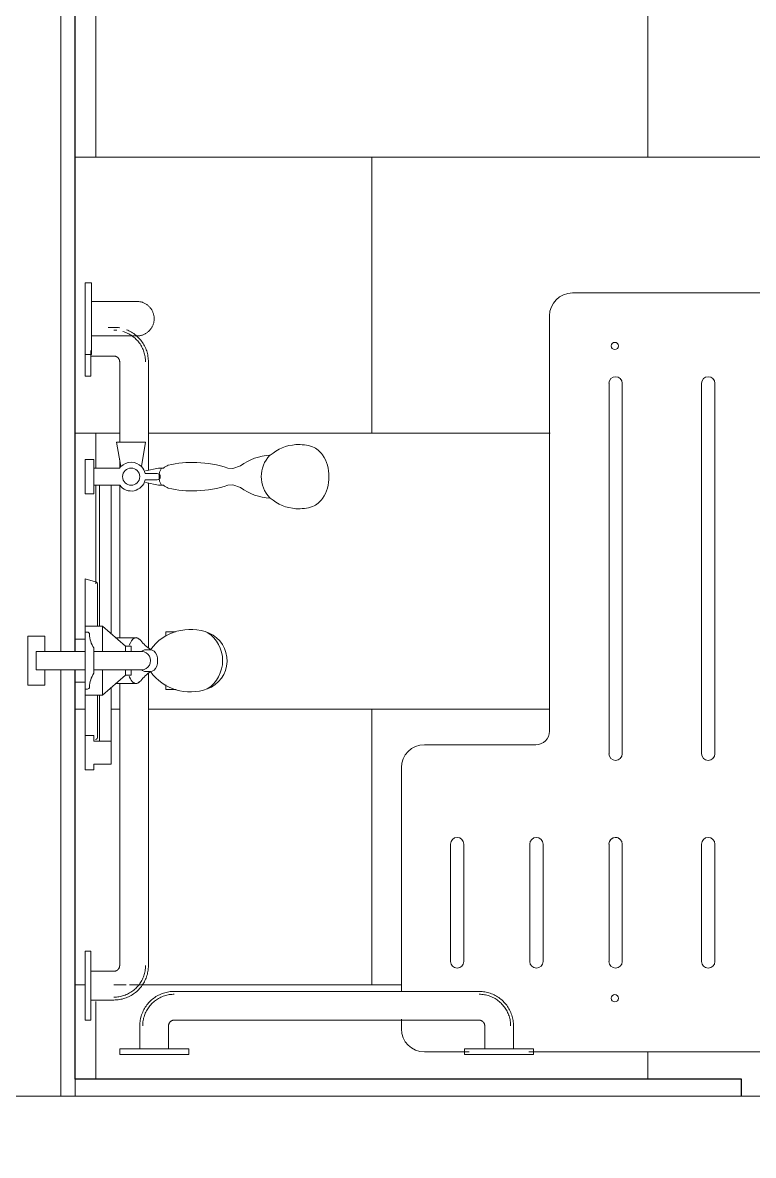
# Model space of a CAD drawing. Header units: inches. Extents: x 20008 to 27263, y -26025 to -19005.
# Drawn here: x 25305.48 to 25337.26, y -22789.87 to -22740.62 of the extents above; entities that cross this region are included whole.
import ezdxf

# ---------------------------------------------------------------- set-up
doc = ezdxf.new("R2010")
doc.units = ezdxf.units.IN
doc.header["$MEASUREMENT"] = 0
for name, color, linetype, lineweight in [('A-FLOR-PATT', 8, 'Continuous', 9), ('A-GENM', 13, 'Continuous', 9), ('A-WALL', 113, 'Continuous', 9), ('I-WALL', 2, 'Continuous', 9), ('P-SANR-FIXT', 6, 'Continuous', 9), ('Q-SPCQ', 91, 'Continuous', 9), ('S-BEAM', 12, 'Continuous', 9)]:
    doc.layers.add(name, color=color, linetype=linetype, lineweight=lineweight)

# ---------------------------------------------------------------- blocks, each defined once
blk = doc.blocks.new('Shower_Seat-Retractable-Frost_Products_LTD_-Handicap-_975L_M_ - Steel-Stainless-110062-Site Plan - Phase 1')
at = {"layer": 'Q-SPCQ', "color": 10, "lineweight": 13}
for p, q in [((25342.541, -22752.371), (25329.393, -22752.371)), ((25342.791, -22758.579), (25342.791, -22752.62)), ((25328.396, -22753.369), (25328.396, -22771.425)), ((25330.981, -22756.3), (25330.981, -22772.407)), ((25331.558, -22772.407), (25331.558, -22756.3)), ((25335.007, -22756.3), (25335.007, -22772.407)), ((25335.585, -22772.407), (25335.585, -22756.3)), ((25339.034, -22756.3), (25339.034, -22772.407)), ((25339.612, -22772.407), (25339.612, -22756.3)), ((25344.203, -22757.585), (25344.025, -22757.585)), ((25344.025, -22757.585), (25344.025, -22758.579)), ((25342.791, -22758.579), (25342.791, -22759.579)), ((25344.025, -22758.579), (25342.791, -22758.579)), ((25342.791, -22759.579), (25344.025, -22759.579)), ((25342.791, -22764.556), (25342.791, -22759.579)), ((25344.025, -22759.579), (25344.025, -22760.571)), ((25344.025, -22760.571), (25344.203, -22760.571)), ((25342.791, -22764.487), (25342.791, -22773.202)), ((25343.107, -22771.055), (25343.107, -22766.683)), ((25344.108, -22767.387), (25344.108, -22766.712)), ((25344.197, -22767.379), (25344.108, -22767.387)), ((25344.197, -22770.379), (25344.197, -22767.379)), ((25344.107, -22770.379), (25344.197, -22770.379)), ((25344.107, -22771.055), (25344.107, -22770.379)), ((25327.806, -22772.014), (25322.951, -22772.014)), ((25321.953, -22773.012), (25321.953, -22782.762)), ((25342.791, -22778.036), (25342.791, -22773.202)), ((25324.09, -22776.335), (25324.09, -22781.442)), ((25324.667, -22781.442), (25324.667, -22776.335)), ((25327.535, -22781.442), (25327.535, -22776.335)), ((25328.113, -22776.335), (25328.113, -22781.442)), ((25330.981, -22776.335), (25330.981, -22776.385)), ((25330.981, -22776.335), (25330.981, -22781.442)), ((25331.558, -22781.442), (25331.558, -22776.335)), ((25335.007, -22776.335), (25335.007, -22781.442)), ((25335.585, -22781.442), (25335.585, -22776.335)), ((25339.034, -22776.335), (25339.034, -22781.442)), ((25339.612, -22781.442), (25339.612, -22776.335)), ((25331.558, -22777.217), (25331.558, -22781.442)), ((25344.025, -22777.043), (25344.025, -22778.036)), ((25344.203, -22777.043), (25344.025, -22777.043)), ((25330.981, -22781.442), (25330.981, -22777.487)), ((25342.791, -22778.036), (25342.791, -22779.036)), ((25344.025, -22778.036), (25342.791, -22778.036)), ((25342.791, -22779.036), (25344.025, -22779.036)), ((25342.791, -22785.122), (25342.791, -22779.036)), ((25344.025, -22779.036), (25344.025, -22780.029)), ((25344.025, -22780.029), (25344.203, -22780.029)), ((25321.953, -22783.953), (25321.953, -22784.373)), ((25322.951, -22785.371), (25324.904, -22785.371)), ((25327.502, -22785.371), (25342.541, -22785.371))]:
    blk.add_line(p, q, dxfattribs=at)
for centre, radius, start, end in [((25329.393, -22753.369), 0.998, 90, 180), ((25342.541, -22752.62), 0.249, 0, 90), ((25331.234, -22754.676), 0.157, 90, 270), ((25331.234, -22754.676), 0.157, 270, 90), ((25339.288, -22754.676), 0.157, 90, 270), ((25339.288, -22754.676), 0.157, 270, 90), ((25331.269, -22756.3), 0.289, 0, 180), ((25335.296, -22756.3), 0.289, 0, 180), ((25339.323, -22756.3), 0.289, 0, 180), ((25341.818, -22766.399), 2.092, 57.8406, 62.567), ((25341.685, -22766.712), 2.424, 0, 62.8489), ((25341.754, -22766.683), 1.353, 0, 40), ((25341.656, -22771.026), 1.452, 321.4199, 358.8453), ((25341.638, -22771.018), 2.469, 297.8217, 359.1458), ((25327.806, -22771.425), 0.589, 270, 0), ((25322.951, -22773.012), 0.998, 90, 180), ((25331.268, -22772.407), 0.288, 180, 0), ((25335.296, -22772.407), 0.288, 180, 0), ((25339.323, -22772.407), 0.289, 180, 0), ((25341.921, -22771.671), 1.773, 299.5044, 304.7548), ((25324.379, -22776.335), 0.289, 0, 180), ((25327.824, -22776.335), 0.289, 0, 180), ((25331.269, -22776.335), 0.289, 40.7863, 180), ((25331.269, -22776.335), 0.289, 0, 180), ((25335.296, -22776.335), 0.289, 0, 180), ((25339.323, -22776.335), 0.289, 0, 180), ((25324.379, -22781.442), 0.289, 180, 0), ((25327.824, -22781.442), 0.289, 180, 0), ((25331.269, -22781.442), 0.289, 180, 0), ((25331.269, -22781.442), 0.289, 180, 0), ((25335.296, -22781.442), 0.289, 180, 0), ((25339.323, -22781.442), 0.289, 180, 0), ((25331.234, -22783.04), 0.157, 90, 270), ((25331.234, -22783.04), 0.157, 270, 90), ((25339.288, -22783.04), 0.157, 90, 270), ((25339.288, -22783.04), 0.157, 270, 90), ((25322.951, -22784.373), 0.998, 180, 270), ((25342.541, -22785.122), 0.249, 270, 0)]:
    blk.add_arc(centre, radius, start, end, dxfattribs=at)
blk = doc.blocks.new('Parametric_ADA_Grab_Bar_-_2_Piece_3744 - Parametric_ADA_Grab_Bar_-_2_Piece_3744 2-122809-Site Plan - Phase 1')
at = {"layer": 'A-GENM', "color": 7}
for p, q in [((1.25, 32.156), (1, 32.156)), ((0, 30.031), (0, 31.143)), ((0.25, 31.143), (0.25, 30.031)), ((0.25, 30.906), (1.25, 30.906)), ((1.5, 30.656), (1.5, 27.162)), ((2.75, 25.938), (2.75, 30.656)), ((0, 30.232), (0, 30.031)), ((0.25, 30.031), (0.25, 30.232)), ((0, 30.031), (0.25, 30.031)), ((1.5, 26.395), (1.5, 26.037)), ((1.5, 25.287), (1.5, 18.657)), ((2.75, 18.202), (2.75, 25.386)), ((2.75, 4.406), (2.75, 17.122)), ((1.5, 16.667), (1.5, 4.406)), ((0.25, 5.031), (0, 5.031)), ((0, 2.031), (0, 5.031)), ((0, 5.031), (0, 4.83)), ((0.25, 4.83), (0.25, 5.031)), ((0.25, 5.031), (0.25, 2.031)), ((1.25, 4.156), (0.25, 4.156)), ((17.125, 3.281), (3.875, 3.281)), ((0.25, 2.906), (1.25, 2.906)), ((0, 2.232), (0, 2.031)), ((0, 2.031), (0.25, 2.031)), ((0.25, 2.031), (0.25, 2.232)), ((3.875, 2.031), (17.125, 2.031)), ((2.375, 1.781), (2.375, 0.781)), ((3.625, 0.781), (3.625, 1.781)), ((17.375, 1.781), (17.375, 0.781)), ((18.625, 0.781), (18.625, 1.781)), ((1.5, 0.781), (1.5, 0.531)), ((1.5, 0.781), (4.5, 0.781)), ((1.701, 0.781), (1.5, 0.781)), ((1.5, 0.531), (1.701, 0.531)), ((4.5, 0.531), (1.5, 0.531)), ((4.5, 0.781), (4.299, 0.781)), ((4.299, 0.531), (4.5, 0.531)), ((4.5, 0.531), (4.5, 0.781)), ((16.5, 0.781), (16.5, 0.531)), ((16.5, 0.781), (19.5, 0.781)), ((16.701, 0.781), (16.5, 0.781)), ((16.5, 0.531), (16.701, 0.531)), ((19.5, 0.531), (16.5, 0.531)), ((19.5, 0.781), (19.299, 0.781)), ((19.299, 0.531), (19.5, 0.531)), ((19.5, 0.531), (19.5, 0.781))]:
    blk.add_line(p, q, dxfattribs=at)
at = {"layer": 'A-GENM', "color": 7, "flags": 128}
for points in [[(1.505, 32.134), (1.446, 32.143), (1.386, 32.15), (1.326, 32.154), (1.266, 32.156), (1.25, 32.156)], [(1.375, 32.026), (1.32, 32.029), (1.265, 32.031), (1.25, 32.031)], [(2.75, 30.656), (2.749, 30.716), (2.745, 30.776), (2.739, 30.836), (2.731, 30.895), (2.72, 30.954), (2.707, 31.013), (2.692, 31.071), (2.674, 31.128), (2.654, 31.185), (2.632, 31.24), (2.607, 31.295), (2.58, 31.349), (2.552, 31.402), (2.521, 31.453), (2.488, 31.503), (2.453, 31.552), (2.416, 31.599), (2.378, 31.645), (2.337, 31.69), (2.295, 31.732), (2.251, 31.773), (2.206, 31.812), (2.159, 31.85), (2.11, 31.885), (2.06, 31.918), (2.009, 31.95), (1.957, 31.979), (1.904, 32.006), (1.849, 32.031), (1.794, 32.054)], [(2.625, 30.656), (2.624, 30.711), (2.621, 30.766), (2.615, 30.821), (2.607, 30.875), (2.598, 30.929), (2.586, 30.983), (2.571, 31.036), (2.555, 31.089), (2.537, 31.141), (2.516, 31.192), (2.494, 31.242), (2.47, 31.291), (2.443, 31.339), (2.415, 31.387), (2.385, 31.433), (2.353, 31.477), (2.319, 31.521), (2.284, 31.563), (2.247, 31.604), (2.208, 31.643), (2.168, 31.68), (2.126, 31.716), (2.083, 31.75), (2.039, 31.783), (1.993, 31.813), (1.946, 31.842), (1.898, 31.869), (1.849, 31.894), (1.799, 31.917), (1.748, 31.938), (1.697, 31.957), (1.644, 31.974)], [(1.25, 30.906), (1.26, 30.906), (1.27, 30.905), (1.28, 30.904), (1.29, 30.903), (1.3, 30.901), (1.309, 30.899), (1.319, 30.897), (1.329, 30.894), (1.338, 30.89), (1.347, 30.887), (1.356, 30.882), (1.365, 30.878), (1.374, 30.873), (1.383, 30.868), (1.391, 30.863), (1.399, 30.857), (1.407, 30.851), (1.415, 30.844), (1.422, 30.837), (1.429, 30.83), (1.436, 30.823), (1.443, 30.816), (1.449, 30.808), (1.455, 30.8), (1.46, 30.791), (1.466, 30.783), (1.47, 30.774), (1.475, 30.765), (1.479, 30.756), (1.483, 30.747), (1.486, 30.737), (1.49, 30.728), (1.492, 30.718), (1.494, 30.709), (1.496, 30.699), (1.498, 30.689), (1.499, 30.679), (1.5, 30.669), (1.5, 30.659), (1.5, 30.656)], [(1.25, 2.906), (1.31, 2.907), (1.37, 2.911), (1.43, 2.917), (1.489, 2.925), (1.548, 2.936), (1.607, 2.949), (1.665, 2.965), (1.722, 2.982), (1.778, 3.002), (1.834, 3.025), (1.889, 3.049), (1.943, 3.076), (1.995, 3.105), (2.047, 3.135), (2.097, 3.168), (2.146, 3.203), (2.193, 3.24), (2.239, 3.279), (2.283, 3.319), (2.326, 3.361), (2.367, 3.405), (2.406, 3.451), (2.443, 3.498), (2.479, 3.546), (2.512, 3.596), (2.544, 3.647), (2.573, 3.699), (2.6, 3.753), (2.625, 3.807), (2.648, 3.863), (2.669, 3.919), (2.687, 3.976), (2.703, 4.034), (2.717, 4.092), (2.728, 4.151), (2.737, 4.211), (2.744, 4.27), (2.748, 4.33), (2.75, 4.39), (2.75, 4.406)], [(1.5, 4.406), (1.5, 4.396), (1.499, 4.386), (1.498, 4.376), (1.497, 4.366), (1.495, 4.357), (1.493, 4.347), (1.49, 4.337), (1.487, 4.328), (1.484, 4.318), (1.48, 4.309), (1.476, 4.3), (1.472, 4.291), (1.467, 4.282), (1.462, 4.273), (1.456, 4.265), (1.451, 4.257), (1.444, 4.249), (1.438, 4.241), (1.431, 4.234), (1.424, 4.227), (1.417, 4.22), (1.409, 4.214), (1.401, 4.207), (1.393, 4.201), (1.385, 4.196), (1.377, 4.191), (1.368, 4.186), (1.359, 4.181), (1.35, 4.177), (1.341, 4.173), (1.331, 4.17), (1.322, 4.167), (1.312, 4.164), (1.302, 4.162), (1.292, 4.16), (1.283, 4.158), (1.273, 4.157), (1.263, 4.157), (1.253, 4.156), (1.25, 4.156)], [(1.25, 3.031), (1.305, 3.032), (1.36, 3.036), (1.415, 3.041), (1.469, 3.049), (1.523, 3.059), (1.577, 3.071), (1.63, 3.085), (1.683, 3.101), (1.734, 3.119), (1.785, 3.14), (1.836, 3.162), (1.885, 3.187), (1.933, 3.213), (1.98, 3.241), (2.026, 3.271), (2.071, 3.303), (2.115, 3.337), (2.157, 3.373), (2.197, 3.41), (2.236, 3.448), (2.274, 3.488), (2.31, 3.53), (2.344, 3.573), (2.376, 3.618), (2.407, 3.663), (2.436, 3.71), (2.463, 3.758), (2.488, 3.807), (2.511, 3.857), (2.532, 3.908), (2.55, 3.96), (2.567, 4.012), (2.582, 4.065), (2.595, 4.119), (2.605, 4.173), (2.613, 4.227), (2.619, 4.282), (2.623, 4.336), (2.625, 4.391), (2.625, 4.406)], [(3.875, 3.281), (3.815, 3.28), (3.755, 3.276), (3.695, 3.27), (3.636, 3.262), (3.577, 3.251), (3.518, 3.238), (3.46, 3.223), (3.403, 3.205), (3.347, 3.185), (3.291, 3.163), (3.236, 3.138), (3.182, 3.112), (3.13, 3.083), (3.078, 3.052), (3.028, 3.019), (2.979, 2.984), (2.932, 2.948), (2.886, 2.909), (2.842, 2.869), (2.799, 2.826), (2.758, 2.782), (2.719, 2.737), (2.682, 2.69), (2.646, 2.642), (2.613, 2.592), (2.581, 2.541), (2.552, 2.488), (2.525, 2.435), (2.5, 2.38), (2.477, 2.325), (2.456, 2.268), (2.438, 2.211), (2.422, 2.154), (2.408, 2.095), (2.397, 2.036), (2.388, 1.977), (2.381, 1.917), (2.377, 1.857), (2.375, 1.797), (2.375, 1.781)], [(3.875, 3.156), (3.82, 3.155), (3.765, 3.152), (3.71, 3.146), (3.656, 3.139), (3.602, 3.129), (3.548, 3.117), (3.495, 3.103), (3.442, 3.086), (3.391, 3.068), (3.34, 3.048), (3.289, 3.025), (3.24, 3.001), (3.192, 2.975), (3.145, 2.946), (3.099, 2.916), (3.054, 2.884), (3.01, 2.85), (2.968, 2.815), (2.928, 2.778), (2.889, 2.739), (2.851, 2.699), (2.815, 2.657), (2.781, 2.614), (2.749, 2.57), (2.718, 2.524), (2.689, 2.477), (2.662, 2.429), (2.637, 2.38), (2.614, 2.33), (2.593, 2.279), (2.575, 2.228), (2.558, 2.175), (2.543, 2.122), (2.53, 2.069), (2.52, 2.015), (2.512, 1.961), (2.506, 1.906), (2.502, 1.851), (2.5, 1.796), (2.5, 1.781)], [(18.625, 1.781), (18.624, 1.841), (18.62, 1.901), (18.614, 1.961), (18.606, 2.02), (18.595, 2.079), (18.582, 2.138), (18.567, 2.196), (18.549, 2.253), (18.529, 2.31), (18.507, 2.365), (18.482, 2.42), (18.455, 2.474), (18.427, 2.527), (18.396, 2.578), (18.363, 2.628), (18.328, 2.677), (18.291, 2.724), (18.253, 2.77), (18.212, 2.815), (18.17, 2.857), (18.126, 2.898), (18.081, 2.937), (18.034, 2.975), (17.985, 3.01), (17.935, 3.043), (17.884, 3.075), (17.832, 3.104), (17.779, 3.131), (17.724, 3.156), (17.669, 3.179), (17.612, 3.2), (17.555, 3.218), (17.497, 3.234), (17.439, 3.248), (17.38, 3.259), (17.321, 3.268), (17.261, 3.275), (17.201, 3.279), (17.141, 3.281), (17.125, 3.281)], [(18.5, 1.781), (18.499, 1.836), (18.496, 1.891), (18.49, 1.946), (18.482, 2), (18.473, 2.054), (18.461, 2.108), (18.446, 2.161), (18.43, 2.214), (18.412, 2.266), (18.391, 2.317), (18.369, 2.367), (18.345, 2.416), (18.318, 2.464), (18.29, 2.512), (18.26, 2.558), (18.228, 2.602), (18.194, 2.646), (18.159, 2.688), (18.122, 2.729), (18.083, 2.768), (18.043, 2.805), (18.001, 2.841), (17.958, 2.875), (17.914, 2.908), (17.868, 2.938), (17.821, 2.967), (17.773, 2.994), (17.724, 3.019), (17.674, 3.042), (17.623, 3.063), (17.572, 3.082), (17.519, 3.099), (17.466, 3.113), (17.413, 3.126), (17.359, 3.136), (17.304, 3.145), (17.25, 3.151), (17.195, 3.154), (17.14, 3.156), (17.125, 3.156)], [(3.625, 1.781), (3.625, 1.791), (3.626, 1.801), (3.627, 1.811), (3.628, 1.821), (3.63, 1.831), (3.632, 1.841), (3.635, 1.85), (3.638, 1.86), (3.641, 1.869), (3.645, 1.879), (3.649, 1.888), (3.653, 1.897), (3.658, 1.905), (3.663, 1.914), (3.669, 1.922), (3.674, 1.931), (3.681, 1.938), (3.687, 1.946), (3.694, 1.953), (3.701, 1.961), (3.708, 1.967), (3.716, 1.974), (3.724, 1.98), (3.732, 1.986), (3.74, 1.992), (3.748, 1.997), (3.757, 2.002), (3.766, 2.006), (3.775, 2.01), (3.784, 2.014), (3.794, 2.018), (3.803, 2.021), (3.813, 2.023), (3.823, 2.026), (3.833, 2.028), (3.842, 2.029), (3.852, 2.03), (3.862, 2.031), (3.872, 2.031), (3.875, 2.031)], [(17.125, 2.031), (17.135, 2.031), (17.145, 2.03), (17.155, 2.029), (17.165, 2.028), (17.175, 2.026), (17.184, 2.024), (17.194, 2.022), (17.204, 2.019), (17.213, 2.015), (17.222, 2.012), (17.231, 2.007), (17.24, 2.003), (17.249, 1.998), (17.258, 1.993), (17.266, 1.988), (17.274, 1.982), (17.282, 1.976), (17.29, 1.969), (17.297, 1.962), (17.304, 1.955), (17.311, 1.948), (17.318, 1.941), (17.324, 1.933), (17.33, 1.925), (17.335, 1.916), (17.341, 1.908), (17.345, 1.899), (17.35, 1.89), (17.354, 1.881), (17.358, 1.872), (17.361, 1.862), (17.365, 1.853), (17.367, 1.843), (17.369, 1.834), (17.371, 1.824), (17.373, 1.814), (17.374, 1.804), (17.375, 1.794), (17.375, 1.784), (17.375, 1.781)]]:
    blk.add_lwpolyline(points, dxfattribs=at)
blk = doc.blocks.new('817_Grab_Bars - 8170-001180-25756-Site Plan - Phase 1')
at = {"layer": 'Q-SPCQ', "color": 7}
for p, q in [((25461.765, -22690.303), (25461.765, -22691.022)), ((25461.765, -22690.303), (25461.765, -22691.022)), ((25463.265, -22691.022), (25463.265, -22690.303)), ((25463.265, -22691.022), (25463.265, -22690.303)), ((25460.953, -22691.022), (25460.953, -22691.303)), ((25460.953, -22691.022), (25460.953, -22691.303)), ((25460.953, -22691.022), (25464.078, -22691.022)), ((25461.162, -22691.022), (25460.953, -22691.022)), ((25460.953, -22691.022), (25461.162, -22691.022)), ((25461.162, -22691.022), (25460.953, -22691.022)), ((25464.078, -22691.022), (25463.868, -22691.022)), ((25463.868, -22691.022), (25464.078, -22691.022)), ((25464.078, -22691.022), (25463.868, -22691.022)), ((25464.078, -22691.303), (25464.078, -22691.022)), ((25464.078, -22691.303), (25464.078, -22691.022)), ((25464.078, -22691.303), (25460.953, -22691.303)), ((25460.953, -22691.303), (25461.162, -22691.303)), ((25461.162, -22691.303), (25460.953, -22691.303)), ((25460.953, -22691.303), (25461.162, -22691.303)), ((25463.868, -22691.303), (25464.078, -22691.303)), ((25464.078, -22691.303), (25463.868, -22691.303)), ((25463.868, -22691.303), (25464.078, -22691.303))]:
    blk.add_line(p, q, dxfattribs=at)
at = {"layer": 'Q-SPCQ', "color": 7, "flags": 128}
for points in [[(25461.765, -22689.053), (25461.766, -22689.023), (25461.768, -22688.993), (25461.771, -22688.963), (25461.775, -22688.933), (25461.78, -22688.904), (25461.787, -22688.875), (25461.794, -22688.846), (25461.803, -22688.817), (25461.813, -22688.789), (25461.824, -22688.761), (25461.837, -22688.733), (25461.85, -22688.706), (25461.864, -22688.68), (25461.88, -22688.654), (25461.896, -22688.629), (25461.914, -22688.605), (25461.932, -22688.581), (25461.951, -22688.558), (25461.972, -22688.536), (25461.993, -22688.515), (25462.015, -22688.494), (25462.037, -22688.475), (25462.061, -22688.456), (25462.085, -22688.438), (25462.11, -22688.422), (25462.136, -22688.406), (25462.162, -22688.391), (25462.188, -22688.378), (25462.216, -22688.365), (25462.243, -22688.354), (25462.272, -22688.343), (25462.3, -22688.334), (25462.329, -22688.326), (25462.358, -22688.319), (25462.388, -22688.314), (25462.417, -22688.309), (25462.447, -22688.306), (25462.477, -22688.304), (25462.507, -22688.303), (25462.515, -22688.303)], [(25462.515, -22688.303), (25462.545, -22688.303), (25462.575, -22688.305), (25462.605, -22688.308), (25462.635, -22688.312), (25462.664, -22688.318), (25462.694, -22688.324), (25462.722, -22688.332), (25462.751, -22688.341), (25462.779, -22688.351), (25462.807, -22688.362), (25462.835, -22688.374), (25462.862, -22688.388), (25462.888, -22688.402), (25462.914, -22688.417), (25462.939, -22688.434), (25462.963, -22688.451), (25462.987, -22688.47), (25463.01, -22688.489), (25463.032, -22688.509), (25463.053, -22688.53), (25463.074, -22688.552), (25463.093, -22688.575), (25463.112, -22688.598), (25463.13, -22688.623), (25463.146, -22688.648), (25463.162, -22688.673), (25463.177, -22688.699), (25463.19, -22688.726), (25463.203, -22688.753), (25463.214, -22688.781), (25463.225, -22688.809), (25463.234, -22688.838), (25463.242, -22688.867), (25463.249, -22688.896), (25463.254, -22688.925), (25463.259, -22688.955), (25463.262, -22688.985), (25463.264, -22689.015), (25463.265, -22689.045), (25463.265, -22689.053)], [(25461.765, -22689.053), (25461.765, -22689.054), (25461.765, -22689.057), (25461.765, -22689.062), (25461.765, -22689.069), (25461.765, -22689.078), (25461.765, -22689.089), (25461.765, -22689.101), (25461.765, -22689.116), (25461.765, -22689.133), (25461.765, -22689.151), (25461.765, -22689.172), (25461.765, -22689.194), (25461.765, -22689.218), (25461.765, -22689.244), (25461.765, -22689.271), (25461.765, -22689.3), (25461.765, -22689.331), (25461.765, -22689.363), (25461.765, -22689.397), (25461.765, -22689.432), (25461.765, -22689.468), (25461.765, -22689.506), (25461.765, -22689.546), (25461.765, -22689.586), (25461.765, -22689.627), (25461.765, -22689.67), (25461.765, -22689.714), (25461.765, -22689.758), (25461.765, -22689.804), (25461.765, -22689.85), (25461.765, -22689.897), (25461.765, -22689.944), (25461.765, -22689.993), (25461.765, -22690.041), (25461.765, -22690.09), (25461.765, -22690.14), (25461.765, -22690.189), (25461.765, -22690.239), (25461.765, -22690.289), (25461.765, -22690.303)], [(25461.765, -22690.303), (25461.765, -22690.253), (25461.765, -22690.203), (25461.765, -22690.153), (25461.765, -22690.104), (25461.765, -22690.054), (25461.765, -22690.006), (25461.765, -22689.957), (25461.765, -22689.91), (25461.765, -22689.862), (25461.765, -22689.816), (25461.765, -22689.77), (25461.765, -22689.726), (25461.765, -22689.682), (25461.765, -22689.639), (25461.765, -22689.597), (25461.765, -22689.556), (25461.765, -22689.517), (25461.765, -22689.479), (25461.765, -22689.442), (25461.765, -22689.406), (25461.765, -22689.372), (25461.765, -22689.339), (25461.765, -22689.308), (25461.765, -22689.279), (25461.765, -22689.251), (25461.765, -22689.225), (25461.765, -22689.2), (25461.765, -22689.178), (25461.765, -22689.157), (25461.765, -22689.138), (25461.765, -22689.121), (25461.765, -22689.105), (25461.765, -22689.092), (25461.765, -22689.08), (25461.765, -22689.071), (25461.765, -22689.063), (25461.765, -22689.058), (25461.765, -22689.054), (25461.765, -22689.053)], [(25463.265, -22690.303), (25463.265, -22690.253), (25463.265, -22690.203), (25463.265, -22690.153), (25463.265, -22690.104), (25463.265, -22690.054), (25463.265, -22690.006), (25463.265, -22689.957), (25463.265, -22689.91), (25463.265, -22689.862), (25463.265, -22689.816), (25463.265, -22689.77), (25463.265, -22689.726), (25463.265, -22689.682), (25463.265, -22689.639), (25463.265, -22689.597), (25463.265, -22689.556), (25463.265, -22689.517), (25463.265, -22689.479), (25463.265, -22689.442), (25463.265, -22689.406), (25463.265, -22689.372), (25463.265, -22689.339), (25463.265, -22689.308), (25463.265, -22689.279), (25463.265, -22689.251), (25463.265, -22689.225), (25463.265, -22689.2), (25463.265, -22689.178), (25463.265, -22689.157), (25463.265, -22689.138), (25463.265, -22689.121), (25463.265, -22689.105), (25463.265, -22689.092), (25463.265, -22689.08), (25463.265, -22689.071), (25463.265, -22689.063), (25463.265, -22689.058), (25463.265, -22689.054), (25463.265, -22689.053)], [(25463.265, -22689.053), (25463.265, -22689.054), (25463.265, -22689.057), (25463.265, -22689.062), (25463.265, -22689.069), (25463.265, -22689.078), (25463.265, -22689.089), (25463.265, -22689.101), (25463.265, -22689.116), (25463.265, -22689.133), (25463.265, -22689.151), (25463.265, -22689.172), (25463.265, -22689.194), (25463.265, -22689.218), (25463.265, -22689.244), (25463.265, -22689.271), (25463.265, -22689.3), (25463.265, -22689.331), (25463.265, -22689.363), (25463.265, -22689.397), (25463.265, -22689.432), (25463.265, -22689.468), (25463.265, -22689.506), (25463.265, -22689.546), (25463.265, -22689.586), (25463.265, -22689.627), (25463.265, -22689.67), (25463.265, -22689.714), (25463.265, -22689.758), (25463.265, -22689.804), (25463.265, -22689.85), (25463.265, -22689.897), (25463.265, -22689.944), (25463.265, -22689.993), (25463.265, -22690.041), (25463.265, -22690.09), (25463.265, -22690.14), (25463.265, -22690.189), (25463.265, -22690.239), (25463.265, -22690.289), (25463.265, -22690.303)]]:
    blk.add_lwpolyline(points, dxfattribs=at)
blk = doc.blocks.new('Shower-Unit-Zurn-Z7301-SS-MT-DV2P-HW - Z7301-SS-MT-DV2P-HW-234739-Site Plan - Phase 1')
at = {"layer": 'A-GENM', "color": 7}
for p, q in [((1.063, 2.5), (-1.062, 2.5)), ((-1.062, 2.5), (-1.062, 1.75)), ((1.063, 1.75), (1.063, 2.5)), ((-1.062, 1.75), (-0.4, 1.75)), ((0.4, 1.75), (1.063, 1.75)), ((-1.238, 0), (-1.5, 0)), ((-1.5, 0), (-1.5, -0.75)), ((1.5, 0), (1.238, 0)), ((1.5, -0.75), (1.5, 0)), ((-1.5, -0.75), (-0.4, -0.75)), ((-1.5, -0.75), (-0.625, -1.75)), ((0.4, -0.75), (1.5, -0.75)), ((0.625, -1.75), (1.5, -0.75)), ((-0.625, -1.75), (-0.4, -1.75)), ((-0.625, -1.75), (-0.625, -2)), ((0.4, -1.75), (0.625, -1.75)), ((0.625, -2), (0.625, -1.75)), ((-0.625, -2), (-0.4, -2)), ((0.4, -2), (0.625, -2)), ((-1.052, -3.5), (-1.25, -3.5)), ((-1.25, -3.5), (-1.25, -3.959)), ((1.25, -3.5), (1.065, -3.5)), ((1.25, -3.921), (1.25, -3.5))]:
    blk.add_line(p, q, dxfattribs=at)
at = {"layer": 'A-GENM'}
for p, q in [((-4.75, 0), (-4.75, -0.375)), ((-3.25, 0), (-4.75, 0)), ((-4.75, -0.375), (-4.5, -0.375)), ((-4.5, -0.375), (-4.5, -1.125)), ((-3.5, -1.125), (-3.5, -0.375)), ((-3.5, -0.375), (-3.25, -0.375)), ((-3.25, -0.375), (-3.25, 0)), ((8.75, 0), (7.25, 0)), ((7.25, 0), (7.25, -0.375)), ((7.25, -0.375), (7.625, -0.375)), ((7.625, -0.375), (8.375, -0.375)), ((7.625, -0.375), (7.625, -1.5)), ((8.375, -1.5), (8.375, -0.375)), ((8.375, -0.375), (8.75, -0.375)), ((8.75, -0.375), (8.75, 0)), ((-1.5, -0.625), (-3.5, -0.625)), ((7.625, -0.625), (1.5, -0.625)), ((-4.5, -1.125), (-3.5, -1.125)), ((-3.5, -1.125), (-1.172, -1.125)), ((1.172, -1.125), (7.625, -1.125)), ((9.5, -1.365), (8.436, -1.552)), ((9.5, -2.625), (9.5, -1.365)), ((8.436, -2.448), (9.5, -2.625)), ((7.753, -2.618), (7.63, -3.185)), ((7.859, -2.609), (7.859, -3.125)), ((8.141, -3.125), (8.141, -2.609)), ((8.37, -3.185), (8.247, -2.618)), ((7.625, -3.24), (7.625, -3.405)), ((8.375, -3.405), (8.375, -3.24)), ((7.628, -6.209), (7.647, -6.422)), ((8.353, -6.422), (8.372, -6.209)), ((7.647, -6.422), (7.522, -6.76)), ((8.478, -6.76), (8.353, -6.422))]:
    blk.add_line(p, q, dxfattribs=at)
blk.add_circle((8, -2), 0.375, dxfattribs=at)
for centre, radius, start, end in [((8, -2), 0.625, 126.8699, 256.9481), ((8, -2), 0.625, 45.7475, 53.1301), ((8, -2), 0.625, 314.2572, 45.7475), ((8, -2), 0.625, 283.0519, 314.2572), ((8.981, -4.316), 1.634, 146.1204, 154.5364), ((7.85, -3.233), 0.225, 167.7751, 181.8194), ((8, -3.898), 0.687, 56.9089, 123.0911), ((8, -3.125), 0.141, 180, 360), ((8.15, -3.233), 0.225, 358.1806, 12.2249), ((7.019, -4.316), 1.634, 25.4636, 33.8796), ((11.46, -4.612), 4.078, 165.8269, 183.3406), ((4.54, -4.612), 4.078, 356.6594, 14.1731), ((11.604, -4.808), 4.215, 180.5665, 199.4054), ((4.396, -4.808), 4.215, 340.5946, 359.4335), ((9.418, -8.151), 2.352, 143.7224, 177.4669), ((6.582, -8.151), 2.352, 2.5331, 36.2776), ((8.004, -8.991), 1.337, 46.1253, 133.8747), ((8.473, -9.28), 1.869, 138.72, 176.4673), ((7.527, -9.28), 1.869, 3.5327, 41.28), ((8.603, -9.288), 1.999, 176.4673, 197.5327), ((7.397, -9.288), 1.999, 342.4673, 3.5327), ((7.651, -9.455), 1.049, 204.5638, 235.4362), ((7.956, -9.011), 1.587, 235.4362, 271.5888), ((8.044, -9.011), 1.587, 268.4112, 304.5638), ((8.349, -9.455), 1.049, 304.5638, 335.4362)]:
    blk.add_arc(centre, radius, start, end, dxfattribs=at)
at = {"layer": 'P-SANR-FIXT', "color": 7}
for p, q in [((0.4, 2.125), (-0.4, 2.125)), ((-0.4, 2.125), (-0.4, 0)), ((0.4, 0), (0.4, 2.125)), ((-0.4, 0), (-1.238, 0)), ((-1.238, 0), (-1.238, -0.096)), ((-0.937, 0.437), (-0.937, 0)), ((-0.4, 0), (0.4, 0)), ((1.238, 0), (0.4, 0)), ((0.935, 0), (0.935, 0.437)), ((1.238, -0.096), (1.238, 0)), ((-1.5, 0), (-3.25, 0)), ((-0.55, -0.38), (-0.4, -0.38)), ((-0.4, -0.38), (-0.4, -2.464)), ((-0.4, -0.38), (0.4, -0.38)), ((0.4, -2.464), (0.4, -0.38)), ((0.4, -0.38), (0.55, -0.38)), ((3.563, 0), (1.5, 0)), ((3.434, -0.449), (3.563, 0)), ((-3.313, -0.54), (-1.5, -0.54)), ((1.5, -0.54), (3.313, -0.54)), ((-0.995, -1.327), (-0.995, -2.232)), ((0.995, -2.232), (0.995, -1.327)), ((-0.476, -2.643), (-0.476, -2.836)), ((0.476, -2.836), (0.476, -2.643))]:
    blk.add_line(p, q, dxfattribs=at)
for centre, radius, start, end in [((-3.313, -0.415), 0.125, 196, 270), ((-1.144, -0.096), 0.0945, 180, 270), ((-1.144, -1.213), 1.023, 54.522, 90), ((1.144, -1.213), 1.023, 90, 125.478), ((1.144, -0.096), 0.0945, 270, 360), ((3.313, -0.415), 0.125, 270, 344), ((-0.625, -2.115), 0.388, 197.5027, 230.4973), ((-2.256, -4.093), 2.175, 35.18, 50.4973), ((2.256, -4.093), 2.175, 129.5027, 144.8141), ((0.625, -2.115), 0.388, 309.5027, 342.4973), ((0.793, -4.573), 2.151, 126.1534, 200.0175), ((-0.793, -4.573), 2.151, 337.8261, 53.8466), ((0.001, -4.862), 1.308, 200.0175, 336.4181), ((0, -4.514), 1.463, 212.9208, 327.0792)]:
    blk.add_arc(centre, radius, start, end, dxfattribs=at)
for centre, major_axis, ratio, start_param, end_param in [((-0.108, -2.147), (-1.109, 0.077), 0.351489, 2.831356, 3.949343), ((0, -2.836), (-0.476, 0), 0.662364, 0, 3.141593), ((0, -2.464), (-0.4, 0), 0.941821, 0, 3.141593)]:
    blk.add_ellipse(centre, major_axis=major_axis, ratio=ratio, start_param=start_param, end_param=end_param, dxfattribs=at)
blk.add_open_spline([(-0.682, -1.913), (-0.695, -1.918), (-0.815, -1.971), (-0.96, -2.075), (-1.018, -2.222), (-0.979, -2.302), (-0.941, -2.34)], degree=3, knots=[0.2535572, 0.2535572, 0.2535572, 0.2535572, 0.2857143, 0.5714286, 0.7857143, 1, 1, 1, 1], dxfattribs=at)
for points in [[(-0.4, -2.464), (-0.417, -2.482), (-0.444, -2.519), (-0.47, -2.58), (-0.476, -2.621), (-0.476, -2.643)], [(0.476, -2.643), (0.476, -2.621), (0.47, -2.58), (0.444, -2.519), (0.417, -2.482), (0.4, -2.464)]]:
    blk.add_open_spline(points, degree=3, dxfattribs=at)
blk = doc.blocks.new('Locker Rooms and Restrooms_rvt-1-Site Plan - Phase 1')
at = {"layer": 'A-FLOR-PATT'}
h = blk.add_hatch(dxfattribs=at)
h.set_pattern_fill('FP_28', color=27, style=0, pattern_type=2)
h.set_pattern_definition([(0, (25404.64, -22758.5), (-48, 23.995), [48, 0, 0, 0]), (90, (25428.64, -22770.497), (-48, 3e-15), [11.997, -11.997]), (90, (25416.64, -22758.5), (-48, 3e-15), [11.997, -11.997]), (90, (25440.64, -22758.5), (-48, 3e-15), [11.997, -11.997]), (0, (25404.64, -22746.502), (-48, 23.995), [48, 0, 0, 0]), (90, (25452.64, -22770.497), (-48, 3e-15), [11.997, -11.997])])
h.paths.add_polyline_path([(25398.1, -22796.552), (25501.078, -22796.494), (25501.078, -22795.303), (25336.745, -22795.303), (25336.745, -22796.552), (25371.377, -22796.552)], flags=0)
h.paths.add_polyline_path([(25499.08, -22780.338), (25499.42, -22780.338), (25499.352, -22780.152), (25499.078, -22780.182)], flags=0)
h.paths.add_polyline_path([(25498.886, -22756.649), (25498.886, -22756.989), (25499.055, -22756.973), (25499.042, -22756.647), (25498.915, -22756.649)], flags=0)
h.paths.add_polyline_path([(25344.453, -22749.291), (25344.531, -22749.604), (25344.515, -22749.541)], flags=0)
h.paths.add_polyline_path([(25393.893, -22780.238), (25394.232, -22780.238), (25394.165, -22780.053), (25393.891, -22780.083)], flags=0)
h.paths.add_polyline_path([(25393.699, -22756.549), (25393.699, -22756.889), (25393.868, -22756.873), (25393.854, -22756.547), (25393.727, -22756.549)], flags=0)
h.paths.add_polyline_path([(25396.14, -22749.291), (25396.203, -22749.604), (25396.203, -22749.541)], flags=0)
h.paths.add_polyline_path([(25409.888, -22756.455), (25409.548, -22756.455), (25409.615, -22756.641), (25409.89, -22756.611)], flags=0)
h.paths.add_polyline_path([(25410.082, -22780.144), (25410.082, -22779.805), (25409.913, -22779.82), (25409.926, -22780.146), (25410.053, -22780.145)], flags=0)
h.paths.add_polyline_path([(25451.921, -22749.291), (25452, -22749.604), (25451.984, -22749.541)], flags=0)
h.paths.add_polyline_path([(25478.268, -22787.303), (25501.078, -22787.303), (25501.078, -22781.75), (25500.796, -22781.75), (25500.796, -22781.046), (25500.078, -22781.046), (25500.078, -22780.772), (25499.477, -22780.808), (25499.313, -22780.685), (25499.012, -22780.27), (25498.607, -22779.86), (25498.446, -22779.964), (25498.302, -22779.832), (25498.358, -22779.487), (25498.178, -22779.147), (25498.078, -22779.147), (25498.178, -22757.647), (25498.453, -22757.647), (25498.383, -22757.216), (25498.539, -22756.882), (25498.915, -22756.621), (25499.358, -22756.173), (25499.216, -22756.063), (25499.477, -22755.895), (25499.737, -22755.927), (25500.796, -22755.747), (25500.796, -22755.043), (25501.078, -22755.043), (25501.078, -22738.803), (25307.765, -22738.803), (25307.765, -22767.425), (25308.203, -22767.33), (25308.203, -22764.797), (25308.743, -22765.046), (25308.828, -22760.734), (25308.578, -22760.734), (25308.578, -22761.109), (25308.203, -22761.109), (25308.203, -22759.609), (25308.578, -22759.609), (25308.578, -22759.984), (25309.703, -22759.923), (25309.703, -22759.627), (25309.567, -22758.859), (25309.703, -22758.859), (25309.786, -22755.365), (25310.953, -22755.365), (25310.953, -22760.084), (25311.388, -22760.109), (25311.442, -22760.109), (25311.493, -22759.984), (25311.71, -22759.921), (25311.816, -22759.866), (25313.052, -22759.749), (25314.962, -22759.882), (25315.794, -22759.494), (25316.25, -22759.428), (25316.964, -22759.037), (25317.735, -22758.978), (25318.521, -22759.415), (25318.775, -22760.027), (25318.775, -22760.692), (25318.521, -22761.304), (25318.401, -22761.448), (25317.735, -22761.741), (25316.964, -22761.682), (25314.411, -22760.731), (25313.052, -22760.97), (25311.816, -22760.853), (25311.388, -22760.729), (25310.953, -22760.729), (25311.039, -22767.883), (25311.891, -22767.109), (25313.588, -22767.16), (25314.079, -22767.533), (25314.344, -22768.09), (25314.208, -22768.994), (25313.789, -22769.447), (25313.131, -22769.673), (25312.657, -22769.697), (25311.703, -22769.547), (25311.703, -22769.411), (25311.154, -22768.957), (25310.953, -22768.899), (25310.869, -22781.615), (25309.703, -22781.615), (25309.703, -22769.355), (25309.53, -22769.355), (25309.328, -22769.531), (25309.328, -22772.859), (25308.578, -22772.859), (25308.578, -22773.109), (25308.203, -22773.109), (25308.203, -22769.296), (25307.765, -22769.388), (25307.765, -22786.553), (25336.745, -22786.553), (25336.745, -22787.303), (25344.203, -22787.303), (25344.203, -22780.029), (25344.025, -22780.029), (25344.025, -22779.036), (25342.791, -22779.036), (25342.791, -22785.122), (25342.541, -22785.371), (25327.502, -22785.371), (25327.502, -22785.49), (25324.904, -22785.49), (25324.904, -22785.371), (25322.692, -22785.337), (25322.086, -22784.872), (25321.953, -22784.373), (25321.902, -22783.99), (25312.078, -22783.907), (25312.078, -22782.74), (25321.953, -22782.74), (25321.953, -22773.012), (25322.245, -22772.306), (25322.692, -22772.048), (25322.951, -22772.014), (25328.101, -22771.935), (25328.376, -22771.577), (25328.396, -22771.425), (25328.43, -22753.111), (25328.688, -22752.663), (25329.393, -22752.371), (25342.541, -22752.371), (25342.791, -22752.62), (25342.791, -22758.579), (25344.025, -22758.579), (25344.025, -22757.585), (25344.203, -22757.585), (25344.203, -22749.291), (25349.828, -22749.291), (25349.828, -22764.797), (25350.368, -22765.046), (25350.368, -22767.33), (25352.292, -22767.538), (25352.664, -22767.883), (25353.374, -22767.262), (25354.282, -22767.005), (25355.213, -22767.16), (25355.704, -22767.533), (25355.969, -22768.09), (25355.833, -22768.994), (25355.414, -22769.447), (25354.756, -22769.673), (25354.282, -22769.697), (25353.814, -22769.618), (25353.141, -22769.296), (25352.779, -22768.957), (25352.649, -22768.836), (25352.06, -22769.355), (25350.368, -22769.388), (25350.368, -22771.673), (25349.828, -22771.922), (25349.828, -22787.303), (25395.89, -22787.303), (25395.89, -22781.65), (25395.609, -22781.65), (25395.609, -22780.946), (25394.89, -22780.946), (25394.89, -22780.672), (25394.29, -22780.709), (25394.125, -22780.585), (25393.825, -22780.17), (25393.419, -22779.76), (25393.265, -22779.871), (25393.114, -22779.732), (25393.171, -22779.388), (25392.991, -22779.047), (25392.89, -22779.047), (25392.991, -22757.547), (25393.265, -22757.547), (25393.195, -22757.116), (25393.352, -22756.782), (25393.727, -22756.521), (25394.171, -22756.073), (25394.029, -22755.963), (25394.29, -22755.795), (25394.55, -22755.828), (25395.609, -22755.647), (25395.609, -22754.944), (25395.89, -22754.944), (25395.89, -22749.291), (25400.453, -22749.291), (25400.453, -22779.053), (25403.328, -22779.053), (25403.328, -22749.291), (25407.89, -22749.291), (25407.89, -22755.043), (25408.171, -22755.043), (25408.171, -22755.747), (25408.89, -22755.747), (25408.89, -22756.022), (25409.491, -22755.985), (25409.655, -22756.108), (25409.956, -22756.524), (25410.361, -22756.933), (25410.522, -22756.829), (25410.666, -22756.961), (25410.61, -22757.306), (25410.79, -22757.647), (25410.89, -22757.647), (25410.79, -22779.147), (25410.515, -22779.147), (25410.585, -22779.578), (25410.428, -22779.912), (25410.053, -22780.172), (25409.61, -22780.62), (25409.752, -22780.73), (25409.491, -22780.898), (25409.231, -22780.866), (25408.171, -22781.046), (25408.171, -22781.75), (25407.89, -22781.75), (25407.89, -22787.303), (25451.671, -22787.303), (25451.671, -22769.296), (25451.203, -22769.388), (25451.203, -22771.922), (25450.663, -22771.673), (25450.663, -22769.388), (25448.739, -22769.181), (25448.366, -22768.836), (25447.656, -22769.44), (25447.217, -22769.618), (25446.748, -22769.697), (25446.275, -22769.673), (25445.55, -22769.391), (25445.198, -22768.994), (25445.08, -22768.707), (25445.161, -22767.796), (25445.616, -22767.279), (25445.893, -22767.139), (25446.748, -22767.005), (25447.656, -22767.262), (25448.517, -22767.762), (25448.971, -22767.364), (25450.663, -22767.33), (25450.663, -22765.046), (25451.203, -22764.797), (25451.203, -22767.425), (25451.671, -22767.425), (25451.671, -22749.291), (25457.296, -22749.291), (25457.368, -22767.33), (25459.292, -22767.538), (25459.664, -22767.883), (25460.374, -22767.262), (25461.282, -22767.005), (25462.213, -22767.16), (25462.704, -22767.533), (25462.969, -22768.09), (25462.833, -22768.994), (25462.414, -22769.447), (25461.756, -22769.673), (25461.282, -22769.697), (25460.814, -22769.618), (25460.237, -22769.355), (25459.779, -22768.957), (25459.649, -22768.836), (25459.06, -22769.355), (25457.368, -22769.388), (25457.296, -22787.303)], flags=0)
h.paths.add_polyline_path([(25396.14, -22787.303), (25396.203, -22787.053), (25396.14, -22787.068)], flags=0)
h.paths.add_polyline_path([(25349.578, -22787.303), (25349.515, -22786.99), (25349.515, -22787.053)], flags=0)
h.paths.add_polyline_path([(25457.046, -22787.303), (25456.984, -22786.99), (25456.984, -22787.053)], flags=0)
h.paths.add_polyline_path([(25451.921, -22787.303), (25451.984, -22787.053), (25451.921, -22787.068)], flags=0)
h.paths.add_polyline_path([(25407.64, -22787.303), (25407.578, -22786.99), (25407.578, -22787.053)], flags=0)
h.paths.add_polyline_path([(25344.453, -22787.303), (25344.515, -22787.053), (25344.453, -22787.068)], flags=0)
h.paths.add_polyline_path([(25401.054, -22786.869), (25401.543, -22786.667), (25401.746, -22786.178), (25401.645, -22779.934), (25401.543, -22779.689), (25401.054, -22779.486), (25400.453, -22779.486), (25400.453, -22786.869)], flags=0)
h.paths.add_polyline_path([(25402.726, -22786.869), (25403.328, -22786.869), (25403.328, -22779.486), (25402.726, -22779.486), (25402.237, -22779.689), (25402.035, -22780.178), (25402.136, -22786.421), (25402.237, -22786.667), (25402.415, -22786.74)], flags=0)
h.paths.add_polyline_path([(25311.041, -22785.49), (25309.904, -22785.49), (25309.904, -22785.24), (25310.599, -22785.24), (25310.661, -22784.24), (25311.806, -22784.24), (25311.806, -22785.24), (25312.502, -22785.24), (25312.502, -22785.49), (25311.073, -22785.49)], flags=0)
h.paths.add_polyline_path([(25311.293, -22783.814), (25311.173, -22783.608), (25311.415, -22783.355), (25311.588, -22783.365), (25311.575, -22783.495), (25311.342, -22783.719), (25311.297, -22783.807)], flags=0)
h.paths.add_polyline_path([(25308.453, -22783.789), (25308.203, -22783.678), (25308.203, -22781.191), (25308.453, -22781.191), (25308.453, -22781.887), (25309.453, -22781.949), (25309.453, -22783.094), (25308.453, -22783.204), (25308.453, -22783.78)], flags=0)
h.paths.add_polyline_path([(25309.999, -22782.571), (25309.974, -22782.351), (25310.198, -22782.118), (25310.328, -22782.105), (25310.409, -22782.161), (25310.078, -22782.524), (25310.015, -22782.562)], flags=0)
h.paths.add_polyline_path([(25499.758, -22780.309), (25500.078, -22780.098), (25500.078, -22779.747), (25500.796, -22779.747), (25500.796, -22779.043), (25501.078, -22779.043), (25501.078, -22757.75), (25500.796, -22757.647), (25500.796, -22757.046), (25500.078, -22757.046), (25500.078, -22756.591), (25499.719, -22756.591), (25499.552, -22756.751), (25499.23, -22757.013), (25499.022, -22757.288), (25498.915, -22757.327), (25499.126, -22757.647), (25499.578, -22757.75), (25499.477, -22779.147), (25499.022, -22779.147), (25499.022, -22779.505), (25499.126, -22779.543), (25499.444, -22779.994), (25499.719, -22780.202), (25499.749, -22780.285)], flags=0)
h.paths.add_polyline_path([(25409.21, -22780.309), (25409.416, -22780.042), (25409.738, -22779.78), (25409.946, -22779.505), (25410.053, -22779.466), (25409.842, -22779.147), (25409.39, -22779.043), (25409.491, -22757.647), (25409.946, -22757.647), (25409.946, -22757.288), (25409.842, -22757.25), (25409.524, -22756.799), (25409.249, -22756.591), (25409.208, -22756.484), (25408.89, -22756.695), (25408.89, -22757.046), (25408.171, -22757.046), (25408.171, -22757.75), (25407.89, -22757.75), (25407.89, -22779.043), (25408.171, -22779.147), (25408.171, -22779.747), (25408.89, -22779.747), (25408.89, -22780.202), (25409.19, -22780.303)], flags=0)
h.paths.add_polyline_path([(25394.571, -22780.21), (25394.89, -22779.999), (25394.89, -22779.647), (25395.609, -22779.647), (25395.609, -22778.944), (25395.89, -22778.944), (25395.89, -22757.65), (25395.609, -22757.547), (25395.609, -22756.946), (25394.89, -22756.946), (25394.89, -22756.491), (25394.532, -22756.491), (25394.365, -22756.652), (25394.042, -22756.914), (25393.834, -22757.189), (25393.727, -22757.227), (25393.938, -22757.547), (25394.39, -22757.65), (25394.29, -22779.047), (25393.834, -22779.047), (25393.834, -22779.405), (25393.938, -22779.443), (25394.257, -22779.895), (25394.532, -22780.103), (25394.562, -22780.185)], flags=0)
h.paths.add_polyline_path([(25344.025, -22778.036), (25344.025, -22777.043), (25344.203, -22777.043), (25344.108, -22760.571), (25344.025, -22760.571), (25344.025, -22759.579), (25342.791, -22759.579), (25342.791, -22764.556), (25343.602, -22765.23), (25344.05, -22766.185), (25344.197, -22767.577), (25344.107, -22771.055), (25343.869, -22772.077), (25343.228, -22772.908), (25342.791, -22773.202), (25342.791, -22778.036)], flags=0)
h.paths.add_polyline_path([(25308.578, -22771.859), (25308.828, -22771.859), (25308.743, -22771.673), (25308.578, -22771.749)], flags=0)
h.paths.add_polyline_path([(25309.53, -22767.364), (25309.703, -22767.364), (25309.703, -22760.734), (25309.328, -22760.847), (25309.328, -22767.188)], flags=0)
h.paths.add_polyline_path([(25310.13, -22753.49), (25310.065, -22753.73), (25309.979, -22753.632), (25310.116, -22753.504)], flags=0)
h.paths.add_polyline_path([(25309.968, -22753.49), (25309.614, -22753.307), (25309.703, -22753.49), (25309.895, -22753.49)], flags=0)
h.paths.add_polyline_path([(25308.453, -22755.789), (25308.203, -22755.691), (25308.203, -22752.137), (25308.484, -22752.137), (25308.484, -22752.841), (25309.203, -22752.937), (25309.203, -22753.115), (25309.667, -22752.962), (25309.846, -22752.953), (25310.186, -22753.091), (25310.186, -22753.217), (25310.132, -22753.36), (25310.116, -22753.49), (25309.968, -22753.49), (25309.786, -22753.724), (25309.453, -22753.766), (25309.453, -22753.887), (25309.453, -22755.094), (25308.453, -22755.094), (25308.453, -22755.691)], flags=0)
h.paths.add_polyline_path([(25310.237, -22754.939), (25309.968, -22754.626), (25309.895, -22754.558), (25310.081, -22754.459), (25310.339, -22754.702), (25310.328, -22754.876)], flags=0)
h.paths.add_polyline_path([(25309.562, -22754.051), (25309.79, -22753.921), (25309.786, -22754.025), (25309.582, -22754.048)], flags=0)
h.paths.add_polyline_path([(25310.617, -22753.49), (25310.409, -22753.396), (25310.509, -22753.316), (25310.578, -22753.427)], flags=0)
h.paths.add_polyline_path([(25309.527, -22753.074), (25309.453, -22752.947), (25309.552, -22753.041)], flags=0)
h.paths.add_polyline_path([(25407.328, -22749.604), (25407.64, -22749.525), (25407.578, -22749.541)], flags=0)
h.paths.add_polyline_path([(25349.265, -22749.604), (25349.578, -22749.525), (25349.515, -22749.541)], flags=0)
h.paths.add_polyline_path([(25456.734, -22749.604), (25457.046, -22749.525), (25456.984, -22749.541)], flags=0)
at = {"lineweight": 9}
for name, p, rotation in [('817_Grab_Bars - 8170-001180-25756-Site Plan - Phase 1', (47999.506, 2709.025), 270), ('Shower-Unit-Zurn-Z7301-SS-MT-DV2P-HW - Z7301-SS-MT-DV2P-HW-234739-Site Plan - Phase 1', (25308.203, -22768.359), 89.99999999999926)]:
    blk.add_blockref(name, p, dxfattribs=dict(at, rotation=rotation))
for name, p in [('Shower_Seat-Retractable-Frost_Products_LTD_-Handicap-_975L_M_ - Steel-Stainless-110062-Site Plan - Phase 1', (0, 0)), ('Parametric_ADA_Grab_Bar_-_2_Piece_3744 - Parametric_ADA_Grab_Bar_-_2_Piece_3744 2-122809-Site Plan - Phase 1', (25308.203, -22786.022))]:
    blk.add_blockref(name, p, dxfattribs=at)
blk = doc.blocks.new('Girt_C - 8_D-1405500-Site Plan - Phase 1')
at = {"layer": 'S-BEAM'}
blk.add_line((25976.39, -22787.303), (24248.39, -22787.303), dxfattribs=at)

msp = doc.modelspace()

# ---------------------------------------------------------------- linework, layer by layer
at = {"layer": 'A-WALL'}
for p, q in [((25307.140225, -22369.55281), (25307.140225, -22767.959451)), ((25307.140225, -22768.759451), (25307.140225, -22787.30281)), ((25307.765225, -22786.55281), (25307.765225, -22787.30281))]:
    msp.add_line(p, q, dxfattribs=at)
at = {"layer": 'A-WALL', "lineweight": 25}
for p, q in [((25336.744556, -22786.55281), (25307.765225, -22786.55281)), ((25336.744556, -22787.30281), (25336.744556, -22786.55281))]:
    msp.add_line(p, q, dxfattribs=at)
at = {"layer": 'I-WALL', "lineweight": 25}
for p, q in [((25307.765225, -22767.959451), (25307.765225, -22370.30281)), ((25307.765225, -22786.55281), (25307.765225, -22768.759451))]:
    msp.add_line(p, q, dxfattribs=at)

# ---------------------------------------------------------------- block references
at = {"lineweight": 5}
msp.add_blockref('Locker Rooms and Restrooms_rvt-1-Site Plan - Phase 1', (0, 0), dxfattribs=at)
at = {"layer": 'S-BEAM'}
msp.add_blockref('Girt_C - 8_D-1405500-Site Plan - Phase 1', (0, 0), dxfattribs=at)

doc.saveas('drawing.dxf')
